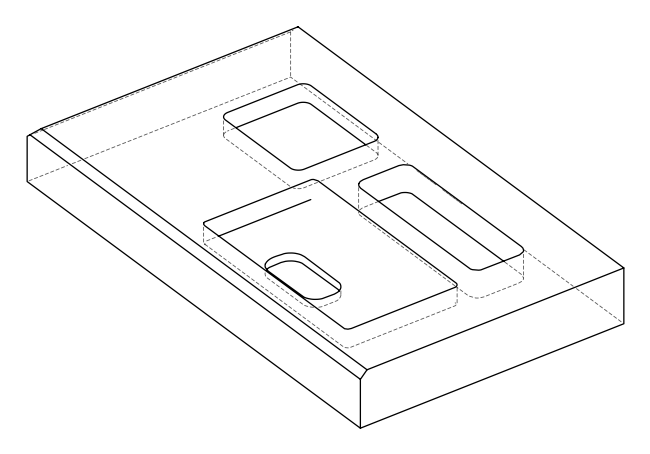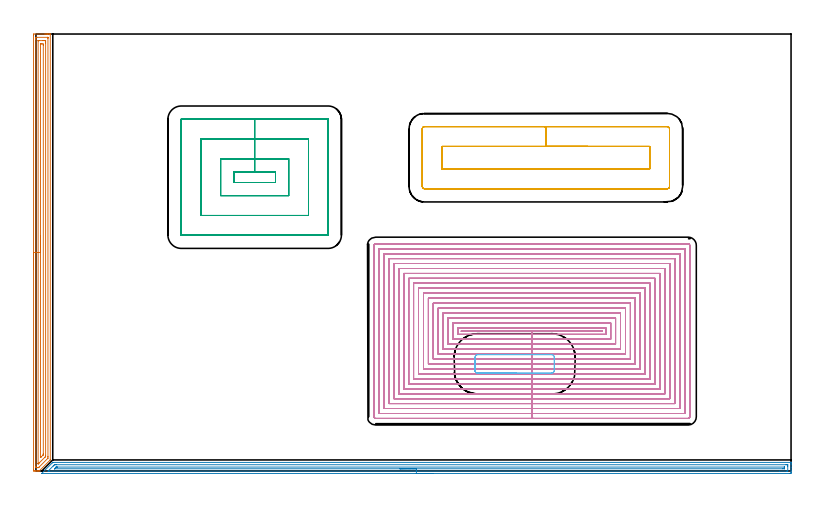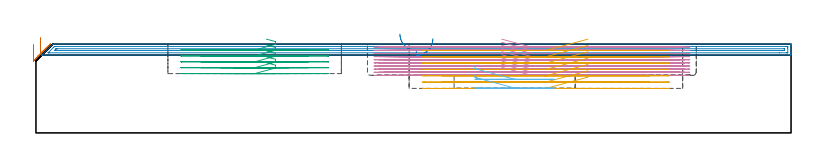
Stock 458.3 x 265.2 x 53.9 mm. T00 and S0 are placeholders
(PLAN: 6 operations, 4 tool changes, 184.8 min)
(1 AREA_MILL | FG_CHAMFER_SURFACE | UGT0205_001 | 8.64 min | 13796 mm3)
(2 AREA_MILL_1 | FG_CHAMFER_SURFACE_1 | UGT0205_001 | 11.02 min | 10107 mm3)
(3 MILL_RECTANGULAR_POCKET | POCKET_RECTANGULAR_STRAIGHT | UGT0201_008 | Follow Part, ap 4, ae 75% | 8.19 min | 161872 mm3)
(4 MILL_RECTANGULAR_POCKET_1 | POCKET_RECTANGULAR_STRAIGHT_1 | UGT0201_086 | Follow Part, ap 2, ae 75% | 146.12 min | 431372 mm3)
(5 MILL_RECTANGULAR_POCKET_2 | POCKET_RECTANGULAR_STRAIGHT_2 | UGT0201_008 | Follow Part, ap 4, ae 75% | 10.08 min | 237813 mm3)
(6 MILL_RECTANGULAR_POCKET_3 | POCKET_RECTANGULAR_STRAIGHT_3 | UGT0201_109 | Follow Part, ap 6.35, ae 75% | 0.73 min | 19384 mm3)
(TOOL UGT0205_001 | Chamfer Mill 20 x 3 x 45 deg. | D20 FL50 Z2)
(TOOL UGT0201_008 | End Mill 16 mm | D16 FL32 Z4)
(TOOL UGT0201_086 | End Mill 8 mm | D8 R2 FL19 Z4)
(TOOL UGT0201_109 | End Mill 25.4 mm | D25.4 FL25 Z2)
(OP 1 AREA_MILL)
G17 G21 G94 G90
T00 M6
G54
G17 G0 G90 X-1.5 Y122.6 S1061 M3
G43 Z63.9 H0
Z53.7
G94 G1 Y122.638 Z52.828 F250.
Y122.752 Z51.964
Y122.941 Z51.112
Y123.203 Z50.28
Y123.537 Z49.474
Y123.94 Z48.7
Y124.408 Z47.964
Y124.94 Z47.272
Y125.529 Z46.629
Y126.172 Z46.04
Y126.864 Z45.508
Y127.6 Z45.04
Y128.374 Z44.637
Y129.18 Z44.303
Y130.012 Z44.041
Y130.864 Z43.852
Y131.728 Z43.738
Y132.6 Z43.7
Y264.602
X-1.497 Y264.869 Z43.702
X-1.492 Y265.19 Z43.706
X-1.166 Y265.2 Z44.032
X5.388 Z50.582
X5.978 Z51.175
X6.282 Z51.479
X6.872 Z52.069
X7.177 Z52.372
X7.767 Z52.966
X8.272 Z53.471
X8.641 Y265.193 Z53.832
X8.697 Y265.19 Z53.888
X8.7 Y265.048 Z53.9
Y6.841
X8.697 Y6.705 Z53.889
X8.602 Y6.6 Z53.799
X2. Y0. Z47.198
X1.812 Z47.011
X1.773 Z46.973
X0.918 Z46.117
X0.632 Z45.832
X0.023 Z45.219
X-0.281 Z44.916
X-0.871 Z44.326
X-1.175 Z44.022
X-1.491 Y0.002 Z43.705
X-1.5 Y0.466 Z43.7
Y132.6
X-0.086 Z45.114
Y262.035
X-0.085 Y262.818 Z45.115
X-0.083 Y262.925 Z45.117
X-0.079 Y263.035 Z45.121
X-0.066 Y263.19 Z45.134
X0.023 Y263.192 Z45.223
X0.536 Y263.199 Z45.736
X7.177 Z52.377
X7.231 Y263.197 Z52.431
X7.264 Y263.194 Z52.464
X7.277 Y263.191 Z52.477
X7.279 Y263.144 Z52.479
X7.284 Y262.927 Z52.484
X7.285 Y262.818 Z52.485
X7.286 Y262.71 Z52.486
X7.285 Y8.625 Z52.485
Y8.517
X7.276 Y7.733 Z52.476
X7.228 Y7.681 Z52.428
X7.177 Y7.628 Z52.377
X1.872 Y2.322 Z47.072
X1.812 Y2.263 Z47.012
X1.552 Y2.014 Z46.752
X1.296 Y2.004 Z46.496
X0.918 Y2.002 Z46.118
X0.406 Y2. Z45.606
X0.023 Y2.001 Z45.223
X-0.031 Y2.003 Z45.169
X-0.064 Y2.006 Z45.136
X-0.077 Y2.009 Z45.123
X-0.079 Y2.056 Z45.121
X-0.084 Y2.273 Z45.116
X-0.085 Y2.382 Z45.115
X-0.086 Y2.49 Z45.114
Y132.6
X1.328 Z46.528
X1.329 Y261.035 Z46.529
X1.331 Y261.155 Z46.531
X1.333 Y261.183 Z46.533
X1.334 Y261.19 Z46.534
X1.37 Y261.193 Z46.57
X1.48 Y261.197 Z46.68
X1.646 Y261.2 Z46.846
X1.812 Z47.012
X4.328 Z49.528
X5.223 Z50.423
X5.388 Y261.198 Z50.588
X5.554 Y261.195 Z50.754
X5.865 Y261.185 Z51.065
X5.867 Y261.035 Z51.067
X5.87 Y260.554 Z51.07
X5.871 Y260.143 Z51.071
Y259.661
Y9.517
X5.869 Y9.037 Z51.069
X5.866 Y8.83 Z51.066
X5.865 Y8.783 Z51.065
X5.832 Y8.744 Z51.032
X5.723 Y8.625 Z50.923
X5.557 Y8.457 Z50.757
X5.388 Y8.287 Z50.588
X1.985 Y4.884 Z47.185
X1.812 Y4.711 Z47.012
X1.537 Y4.44 Z46.737
X1.384 Y4.292 Z46.584
X1.336 Y4.247 Z46.536
X1.333 Y4.324 Z46.533
X1.33 Y4.407 Z46.53
X1.329 Y4.466 Z46.529
X1.328 Y4.647 Z46.528
Y132.6
X2.743 Z47.943
Y259.107
X2.744 Y259.16 Z47.944
X2.747 Y259.186 Z47.947
X2.749 Y259.191 Z47.949
X2.761 Y259.196 Z47.961
X3.6 Y259.2 Z48.8
X3.651 Z48.851
X4.438 Y259.19 Z49.638
X4.456 Y258.396 Z49.656
X4.457 Y258.359 Z49.657
Y10.409
X4.455 Y9.981 Z49.655
X4.453 Y9.875 Z49.653
X4.45 Y9.825 Z49.65
X4.43 Y9.791 Z49.63
X4.328 Y9.683 Z49.528
X4.167 Y9.517 Z49.367
X3.185 Y8.534 Z48.385
X2.99 Y8.342 Z48.19
X2.794 Y8.151 Z47.994
X2.758 Y8.117 Z47.958
X2.75 Y8.245 Z47.95
X2.743 Y8.588 Z47.943
Y8.625
Y132.6
Y133.472 Z47.981
Y134.336 Z48.095
Y135.188 Z48.283
Y136.02 Z48.546
Y136.826 Z48.88
Y137.6 Z49.282
Y138.336 Z49.751
Y139.028 Z50.282
Y139.671 Z50.872
Y140.26 Z51.515
Y140.792 Z52.207
Y141.26 Z52.943
Y141.663 Z53.716
Y141.997 Z54.522
Y142.259 Z55.354
Y142.448 Z56.206
Y142.562 Z57.071
Y142.6 Z57.943
G0 Z63.9
M5
M2
(OP 2 AREA_MILL_1)
G17 G21 G94 G90
T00 M6
G54
G17 G0 G90 X240.9 Y-1.5 S1061 M3
G43 Z63.9 H0
Z57.2
G94 G1 X240.862 Z56.328 F250.
X240.748 Z55.464
X240.559 Z54.612
X240.297 Z53.78
X239.963 Z52.974
X239.56 Z52.2
X239.091 Z51.464
X238.56 Z50.772
X237.971 Z50.129
X237.328 Z49.54
X236.636 Z49.008
X235.9 Z48.54
X235.126 Z48.137
X234.32 Z47.803
X233.488 Z47.541
X232.636 Z47.352
X231.772 Z47.238
X230.9 Z47.2
X3.578
X3.512 Y-1.497 Z47.201
X3.522 Y-1.477 Z47.22
X9.915 Y4.915 Z53.615
X10.13 Y5.129 Z53.825
X10.205 Y5.197 Z53.889
X10.361 Y5.2 Z53.9
X458.135
X458.29 Y5.198 Z53.888
X458.297 Y5.09 Z53.783
X458.3 Y4.977 Z53.676
Y4.67 Z53.369
Y4.027 Z52.722
Y1.964 Z50.661
Y0.544 Z49.239
Y-0.052 Z48.644
Y-0.923 Z47.773
X458.296 Y-1.198 Z47.499
X458.29 Y-1.493 Z47.203
X457.996 Y-1.497 Z47.201
X457.689 Y-1.5 Z47.2
X230.9
Y-0.086 Z48.614
X8.038 Y-0.085 Z48.615
X7.683 Y-0.084 Z48.616
X7.431 Y-0.081 Z48.619
X7.39 Y-0.079 Z48.621
X7.405 Y-0.056 Z48.644
X7.45 Y-0.007 Z48.693
X7.683 Y0.233 Z48.933
X10.485 Y3.035 Z51.735
X10.608 Y3.156 Z51.856
X10.932 Y3.47 Z52.17
X11.254 Y3.779 Z52.479
X11.506 Y3.782 Z52.482
X12.147 Y3.785 Z52.485
X12.395 Y3.786 Z52.486
X455.258
X455.903 Y3.785 Z52.485
X456.154 Y3.783 Z52.483
X456.253 Y3.779 Z52.479
X456.291 Y3.774 Z52.474
X456.293 Y3.753 Z52.453
X456.298 Y3.642 Z52.342
X456.3 Y3.156 Z51.856
Y2.769 Z51.469
X456.299 Y0.158 Z48.858
X456.295 Y0.028 Z48.728
X456.29 Y-0.07 Z48.63
X456.225 Y-0.079 Z48.621
X455.903 Y-0.083 Z48.617
X455.655 Y-0.085 Z48.615
X451.265 Y-0.086 Z48.614
X230.9
Y1.328 Z50.028
X11.342 Y1.329 Z50.029
X11.269
X11.254 Y1.331 Z50.031
X11.25 Y1.334 Z50.034
X11.249 Y1.341 Z50.041
X11.254 Y1.354 Z50.054
X12.185 Y2.285 Z50.985
X12.235 Y2.334 Z51.034
X12.26 Y2.354 Z51.054
X12.271 Y2.361 Z51.061
X12.334 Y2.364 Z51.064
X12.687 Y2.37 Z51.07
X12.863 Y2.371 Z51.071
X12.952 Y2.372 Z51.072
X454.117 Y2.371 Z51.071
X454.205 Y2.369 Z51.069
X454.263 Y2.365 Z51.065
X454.291 Y2.361 Z51.061
X454.294 Y2.344 Z51.044
X454.297 Y2.285 Z50.985
X454.299 Y2.108 Z50.808
X454.29 Y1.415 Z50.115
X454.284 Y1.335 Z50.035
X454.203 Y1.331 Z50.031
X454.117 Y1.33 Z50.03
X453.313 Y1.328 Z50.028
X230.9
X230.028 Z50.066
X229.163 Z50.18
X228.312 Z50.369
X227.48 Z50.632
X226.674 Z50.965
X225.9 Z51.368
X225.164 Z51.837
X224.472 Z52.368
X223.829 Z52.957
X223.24 Z53.601
X222.708 Z54.293
X222.24 Z55.028
X221.837 Z55.802
X221.503 Z56.608
X221.241 Z57.44
X221.052 Z58.292
X220.938 Z59.157
X220.9 Z60.028
G0 Z63.9
M5
M2
(OP 3 MILL_RECTANGULAR_POCKET)
G17 G21 G94 G90
T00 M6
G54
G17 G0 G90 X139.893 Y175.1 S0 M3
G43 Z63.9 H0
Z56.9
G94 G1 X145.4 Z55.424 F250.
Y181.5 Z53.709
X132.75 Z50.32
X120.1 F500.
Y175.1
X145.4
Y181.5
X132.75
Y189.5
X112.1
Y167.1
X153.4
Y189.5
X132.75
Y201.5
X100.1
Y155.1
X165.4
Y201.5
X132.75
Y213.5
X88.2
X88.145 Y213.495
X88.105 Y213.455
X88.1 Y213.4
Y143.2
X88.105 Y143.145
X88.145 Y143.105
X88.2 Y143.1
X177.3
X177.355 Y143.105
X177.395 Y143.145
X177.4 Y143.2
Y213.4
X177.395 Y213.455
X177.355 Y213.495
X177.3 Y213.5
X132.75
X131.75
G0 X139.893 Y175.1 Z53.32
G1 X145.4 Z51.844 F250.
Y181.5 Z50.129
X132.75 Z46.74
X120.1 F500.
Y175.1
X145.4
Y181.5
X132.75
Y189.5
X112.1
Y167.1
X153.4
Y189.5
X132.75
Y201.5
X100.1
Y155.1
X165.4
Y201.5
X132.75
Y213.5
X88.2
X88.145 Y213.495
X88.105 Y213.455
X88.1 Y213.4
Y143.2
X88.105 Y143.145
X88.145 Y143.105
X88.2 Y143.1
X177.3
X177.355 Y143.105
X177.395 Y143.145
X177.4 Y143.2
Y213.4
X177.395 Y213.455
X177.355 Y213.495
X177.3 Y213.5
X132.75
X131.75
G0 X139.893 Y175.1 Z49.74
G1 X145.4 Z48.264 F250.
Y181.5 Z46.55
X132.75 Z43.16
X120.1 F500.
Y175.1
X145.4
Y181.5
X132.75
Y189.5
X112.1
Y167.1
X153.4
Y189.5
X132.75
Y201.5
X100.1
Y155.1
X165.4
Y201.5
X132.75
Y213.5
X88.2
X88.145 Y213.495
X88.105 Y213.455
X88.1 Y213.4
Y143.2
X88.105 Y143.145
X88.145 Y143.105
X88.2 Y143.1
X177.3
X177.355 Y143.105
X177.395 Y143.145
X177.4 Y143.2
Y213.4
X177.395 Y213.455
X177.355 Y213.495
X177.3 Y213.5
X132.75
X131.75
G0 X139.893 Y175.1 Z46.16
G1 X145.4 Z44.684 F250.
Y181.5 Z42.97
X132.75 Z39.58
X120.1 F500.
Y175.1
X145.4
Y181.5
X132.75
Y189.5
X112.1
Y167.1
X153.4
Y189.5
X132.75
Y201.5
X100.1
Y155.1
X165.4
Y201.5
X132.75
Y213.5
X88.2
X88.145 Y213.495
X88.105 Y213.455
X88.1 Y213.4
Y143.2
X88.105 Y143.145
X88.145 Y143.105
X88.2 Y143.1
X177.3
X177.355 Y143.105
X177.395 Y143.145
X177.4 Y143.2
Y213.4
X177.395 Y213.455
X177.355 Y213.495
X177.3 Y213.5
X132.75
X131.75
G0 X139.893 Y175.1 Z42.58
G1 X145.4 Z41.104 F250.
Y181.5 Z39.39
X132.75 Z36.
X120.1 F500.
Y175.1
X145.4
Y181.5
X132.75
Y189.5
X112.1
Y167.1
X153.4
Y189.5
X132.75
Y201.5
X100.1
Y155.1
X165.4
Y201.5
X132.75
Y213.5
X88.2
X88.145 Y213.495
X88.105 Y213.455
X88.1 Y213.4
Y143.2
X88.105 Y143.145
X88.145 Y143.105
X88.2 Y143.1
X177.3
X177.355 Y143.105
X177.395 Y143.145
X177.4 Y143.2
Y213.4
X177.395 Y213.455
X177.355 Y213.495
X177.3 Y213.5
X132.75
X131.75
G0 Z63.9
M5
M2
(OP 4 MILL_RECTANGULAR_POCKET_1)
G17 G21 G94 G90
T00 M6
G54
G17 G0 G90 X282.713 Y84.88 S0 M3
G43 Z63.9 H0
Z56.9
G94 G1 X301. Z52. F250.
X343.82 F500.
Y84.92
X258.18
Y84.88
X301.
Y82.9
X345.8
Y86.9
X256.2
Y82.9
X301.
Y79.9
X348.8
Y89.9
X253.2
Y79.9
X301.
Y76.9
X351.8
Y92.9
X250.2
Y76.9
X301.
Y73.9
X354.8
Y95.9
X247.2
Y73.9
X301.
Y70.9
X357.8
Y98.9
X244.2
Y70.9
X301.
Y67.9
X360.8
Y101.9
X241.2
Y67.9
X301.
Y64.9
X363.8
Y104.9
X238.2
Y64.9
X301.
Y61.9
X366.8
Y107.9
X235.2
Y61.9
X301.
Y58.9
X369.8
Y110.9
X232.2
Y58.9
X301.
Y55.9
X372.8
Y113.9
X229.2
Y55.9
X301.
Y52.9
X375.8
Y116.9
X226.2
Y52.9
X301.
Y49.9
X378.8
Y119.9
X223.2
Y49.9
X301.
Y46.9
X381.8
Y122.9
X220.2
Y46.9
X301.
Y43.9
X384.8
Y125.9
X217.2
Y43.9
X301.
Y40.9
X387.8
Y128.9
X214.2
Y40.9
X301.
Y37.9
X390.8
Y131.9
X211.2
Y37.9
X301.
Y34.9
X393.8
Y134.9
X208.2
Y34.9
X301.
Y31.9
X395.9
G3 X396.8 Y32.8 R0.9
G1 Y137.
G3 X395.9 Y137.9 R0.9
G1 X206.1
G3 X205.2 Y137. R0.9
G1 Y32.8
G3 X206.1 Y31.9 R0.9
G1 X301.
X302.
G0 X282.713 Y84.88 Z55.
G1 X301. Z50.1 F250.
X343.82 F500.
Y84.92
X258.18
Y84.88
X301.
Y82.9
X345.8
Y86.9
X256.2
Y82.9
X301.
Y79.9
X348.8
Y89.9
X253.2
Y79.9
X301.
Y76.9
X351.8
Y92.9
X250.2
Y76.9
X301.
Y73.9
X354.8
Y95.9
X247.2
Y73.9
X301.
Y70.9
X357.8
Y98.9
X244.2
Y70.9
X301.
Y67.9
X360.8
Y101.9
X241.2
Y67.9
X301.
Y64.9
X363.8
Y104.9
X238.2
Y64.9
X301.
Y61.9
X366.8
Y107.9
X235.2
Y61.9
X301.
Y58.9
X369.8
Y110.9
X232.2
Y58.9
X301.
Y55.9
X372.8
Y113.9
X229.2
Y55.9
X301.
Y52.9
X375.8
Y116.9
X226.2
Y52.9
X301.
Y49.9
X378.8
Y119.9
X223.2
Y49.9
X301.
Y46.9
X381.8
Y122.9
X220.2
Y46.9
X301.
Y43.9
X384.8
Y125.9
X217.2
Y43.9
X301.
Y40.9
X387.8
Y128.9
X214.2
Y40.9
X301.
Y37.9
X390.8
Y131.9
X211.2
Y37.9
X301.
Y34.9
X393.8
Y134.9
X208.2
Y34.9
X301.
Y31.9
X395.9
G3 X396.8 Y32.8 R0.9
G1 Y137.
G3 X395.9 Y137.9 R0.9
G1 X206.1
G3 X205.2 Y137. R0.9
G1 Y32.8
G3 X206.1 Y31.9 R0.9
G1 X301.
X302.
G0 X282.713 Y84.88 Z53.1
G1 X301. Z48.2 F250.
X343.82 F500.
Y84.92
X258.18
Y84.88
X301.
Y82.9
X345.8
Y86.9
X256.2
Y82.9
X301.
Y79.9
X348.8
Y89.9
X253.2
Y79.9
X301.
Y76.9
X351.8
Y92.9
X250.2
Y76.9
X301.
Y73.9
X354.8
Y95.9
X247.2
Y73.9
X301.
Y70.9
X357.8
Y98.9
X244.2
Y70.9
X301.
Y67.9
X360.8
Y101.9
X241.2
Y67.9
X301.
Y64.9
X363.8
Y104.9
X238.2
Y64.9
X301.
Y61.9
X366.8
Y107.9
X235.2
Y61.9
X301.
Y58.9
X369.8
Y110.9
X232.2
Y58.9
X301.
Y55.9
X372.8
Y113.9
X229.2
Y55.9
X301.
Y52.9
X375.8
Y116.9
X226.2
Y52.9
X301.
Y49.9
X378.8
Y119.9
X223.2
Y49.9
X301.
Y46.9
X381.8
Y122.9
X220.2
Y46.9
X301.
Y43.9
X384.8
Y125.9
X217.2
Y43.9
X301.
Y40.9
X387.8
Y128.9
X214.2
Y40.9
X301.
Y37.9
X390.8
Y131.9
X211.2
Y37.9
X301.
Y34.9
X393.8
Y134.9
X208.2
Y34.9
X301.
Y31.9
X395.9
G3 X396.8 Y32.8 R0.9
G1 Y137.
G3 X395.9 Y137.9 R0.9
G1 X206.1
G3 X205.2 Y137. R0.9
G1 Y32.8
G3 X206.1 Y31.9 R0.9
G1 X301.
X302.
G0 X282.713 Y84.88 Z51.2
G1 X301. Z46.3 F250.
X343.82 F500.
Y84.92
X258.18
Y84.88
X301.
Y82.9
X345.8
Y86.9
X256.2
Y82.9
X301.
Y79.9
X348.8
Y89.9
X253.2
Y79.9
X301.
Y76.9
X351.8
Y92.9
X250.2
Y76.9
X301.
Y73.9
X354.8
Y95.9
X247.2
Y73.9
X301.
Y70.9
X357.8
Y98.9
X244.2
Y70.9
X301.
Y67.9
X360.8
Y101.9
X241.2
Y67.9
X301.
Y64.9
X363.8
Y104.9
X238.2
Y64.9
X301.
Y61.9
X366.8
Y107.9
X235.2
Y61.9
X301.
Y58.9
X369.8
Y110.9
X232.2
Y58.9
X301.
Y55.9
X372.8
Y113.9
X229.2
Y55.9
X301.
Y52.9
X375.8
Y116.9
X226.2
Y52.9
X301.
Y49.9
X378.8
Y119.9
X223.2
Y49.9
X301.
Y46.9
X381.8
Y122.9
X220.2
Y46.9
X301.
Y43.9
X384.8
Y125.9
X217.2
Y43.9
X301.
Y40.9
X387.8
Y128.9
X214.2
Y40.9
X301.
Y37.9
X390.8
Y131.9
X211.2
Y37.9
X301.
Y34.9
X393.8
Y134.9
X208.2
Y34.9
X301.
Y31.9
X395.9
G3 X396.8 Y32.8 R0.9
G1 Y137.
G3 X395.9 Y137.9 R0.9
G1 X206.1
G3 X205.2 Y137. R0.9
G1 Y32.8
G3 X206.1 Y31.9 R0.9
G1 X301.
X302.
G0 X282.713 Y84.88 Z49.3
G1 X301. Z44.4 F250.
X343.82 F500.
Y84.92
X258.18
Y84.88
X301.
Y82.9
X345.8
Y86.9
X256.2
Y82.9
X301.
Y79.9
X348.8
Y89.9
X253.2
Y79.9
X301.
Y76.9
X351.8
Y92.9
X250.2
Y76.9
X301.
Y73.9
X354.8
Y95.9
X247.2
Y73.9
X301.
Y70.9
X357.8
Y98.9
X244.2
Y70.9
X301.
Y67.9
X360.8
Y101.9
X241.2
Y67.9
X301.
Y64.9
X363.8
Y104.9
X238.2
Y64.9
X301.
Y61.9
X366.8
Y107.9
X235.2
Y61.9
X301.
Y58.9
X369.8
Y110.9
X232.2
Y58.9
X301.
Y55.9
X372.8
Y113.9
X229.2
Y55.9
X301.
Y52.9
X375.8
Y116.9
X226.2
Y52.9
X301.
Y49.9
X378.8
Y119.9
X223.2
Y49.9
X301.
Y46.9
X381.8
Y122.9
X220.2
Y46.9
X301.
Y43.9
X384.8
Y125.9
X217.2
Y43.9
X301.
Y40.9
X387.8
Y128.9
X214.2
Y40.9
X301.
Y37.9
X390.8
Y131.9
X211.2
Y37.9
X301.
Y34.9
X393.8
Y134.9
X208.2
Y34.9
X301.
Y31.9
X395.9
G3 X396.8 Y32.8 R0.9
G1 Y137.
G3 X395.9 Y137.9 R0.9
G1 X206.1
G3 X205.2 Y137. R0.9
G1 Y32.8
G3 X206.1 Y31.9 R0.9
G1 X301.
X302.
G0 X282.713 Y84.88 Z47.4
G1 X301. Z42.5 F250.
X343.82 F500.
Y84.92
X258.18
Y84.88
X301.
Y82.9
X345.8
Y86.9
X256.2
Y82.9
X301.
Y79.9
X348.8
Y89.9
X253.2
Y79.9
X301.
Y76.9
X351.8
Y92.9
X250.2
Y76.9
X301.
Y73.9
X354.8
Y95.9
X247.2
Y73.9
X301.
Y70.9
X357.8
Y98.9
X244.2
Y70.9
X301.
Y67.9
X360.8
Y101.9
X241.2
Y67.9
X301.
Y64.9
X363.8
Y104.9
X238.2
Y64.9
X301.
Y61.9
X366.8
Y107.9
X235.2
Y61.9
X301.
Y58.9
X369.8
Y110.9
X232.2
Y58.9
X301.
Y55.9
X372.8
Y113.9
X229.2
Y55.9
X301.
Y52.9
X375.8
Y116.9
X226.2
Y52.9
X301.
Y49.9
X378.8
Y119.9
X223.2
Y49.9
X301.
Y46.9
X381.8
Y122.9
X220.2
Y46.9
X301.
Y43.9
X384.8
Y125.9
X217.2
Y43.9
X301.
Y40.9
X387.8
Y128.9
X214.2
Y40.9
X301.
Y37.9
X390.8
Y131.9
X211.2
Y37.9
X301.
Y34.9
X393.8
Y134.9
X208.2
Y34.9
X301.
Y31.9
X395.9
G3 X396.8 Y32.8 R0.9
G1 Y137.
G3 X395.9 Y137.9 R0.9
G1 X206.1
G3 X205.2 Y137. R0.9
G1 Y32.8
G3 X206.1 Y31.9 R0.9
G1 X301.
X302.
G0 X282.713 Y84.88 Z45.5
G1 X301. Z40.6 F250.
X343.82 F500.
Y84.92
X258.18
Y84.88
X301.
Y82.9
X345.8
Y86.9
X256.2
Y82.9
X301.
Y79.9
X348.8
Y89.9
X253.2
Y79.9
X301.
Y76.9
X351.8
Y92.9
X250.2
Y76.9
X301.
Y73.9
X354.8
Y95.9
X247.2
Y73.9
X301.
Y70.9
X357.8
Y98.9
X244.2
Y70.9
X301.
Y67.9
X360.8
Y101.9
X241.2
Y67.9
X301.
Y64.9
X363.8
Y104.9
X238.2
Y64.9
X301.
Y61.9
X366.8
Y107.9
X235.2
Y61.9
X301.
Y58.9
X369.8
Y110.9
X232.2
Y58.9
X301.
Y55.9
X372.8
Y113.9
X229.2
Y55.9
X301.
Y52.9
X375.8
Y116.9
X226.2
Y52.9
X301.
Y49.9
X378.8
Y119.9
X223.2
Y49.9
X301.
Y46.9
X381.8
Y122.9
X220.2
Y46.9
X301.
Y43.9
X384.8
Y125.9
X217.2
Y43.9
X301.
Y40.9
X387.8
Y128.9
X214.2
Y40.9
X301.
Y37.9
X390.8
Y131.9
X211.2
Y37.9
X301.
Y34.9
X393.8
Y134.9
X208.2
Y34.9
X301.
Y31.9
X395.9
G3 X396.8 Y32.8 R0.9
G1 Y137.
G3 X395.9 Y137.9 R0.9
G1 X206.1
G3 X205.2 Y137. R0.9
G1 Y32.8
G3 X206.1 Y31.9 R0.9
G1 X301.
X302.
G0 X282.713 Y84.88 Z43.6
G1 X301. Z38.7 F250.
X343.82 F500.
Y84.92
X258.18
Y84.88
X301.
Y82.9
X345.8
Y86.9
X256.2
Y82.9
X301.
Y79.9
X348.8
Y89.9
X253.2
Y79.9
X301.
Y76.9
X351.8
Y92.9
X250.2
Y76.9
X301.
Y73.9
X354.8
Y95.9
X247.2
Y73.9
X301.
Y70.9
X357.8
Y98.9
X244.2
Y70.9
X301.
Y67.9
X360.8
Y101.9
X241.2
Y67.9
X301.
Y64.9
X363.8
Y104.9
X238.2
Y64.9
X301.
Y61.9
X366.8
Y107.9
X235.2
Y61.9
X301.
Y58.9
X369.8
Y110.9
X232.2
Y58.9
X301.
Y55.9
X372.8
Y113.9
X229.2
Y55.9
X301.
Y52.9
X375.8
Y116.9
X226.2
Y52.9
X301.
Y49.9
X378.8
Y119.9
X223.2
Y49.9
X301.
Y46.9
X381.8
Y122.9
X220.2
Y46.9
X301.
Y43.9
X384.8
Y125.9
X217.2
Y43.9
X301.
Y40.9
X387.8
Y128.9
X214.2
Y40.9
X301.
Y37.9
X390.8
Y131.9
X211.2
Y37.9
X301.
Y34.9
X393.8
Y134.9
X208.2
Y34.9
X301.
Y31.9
X395.9
G3 X396.8 Y32.8 R0.9
G1 Y137.
G3 X395.9 Y137.9 R0.9
G1 X206.1
G3 X205.2 Y137. R0.9
G1 Y32.8
G3 X206.1 Y31.9 R0.9
G1 X301.
X302.
G0 X282.713 Y84.88 Z41.7
G1 X301. Z36.8 F250.
X343.82 F500.
Y84.92
X258.18
Y84.88
X301.
Y82.9
X345.8
Y86.9
X256.2
Y82.9
X301.
Y79.9
X348.8
Y89.9
X253.2
Y79.9
X301.
Y76.9
X351.8
Y92.9
X250.2
Y76.9
X301.
Y73.9
X354.8
Y95.9
X247.2
Y73.9
X301.
Y70.9
X357.8
Y98.9
X244.2
Y70.9
X301.
Y67.9
X360.8
Y101.9
X241.2
Y67.9
X301.
Y64.9
X363.8
Y104.9
X238.2
Y64.9
X301.
Y61.9
X366.8
Y107.9
X235.2
Y61.9
X301.
Y58.9
X369.8
Y110.9
X232.2
Y58.9
X301.
Y55.9
X372.8
Y113.9
X229.2
Y55.9
X301.
Y52.9
X375.8
Y116.9
X226.2
Y52.9
X301.
Y49.9
X378.8
Y119.9
X223.2
Y49.9
X301.
Y46.9
X381.8
Y122.9
X220.2
Y46.9
X301.
Y43.9
X384.8
Y125.9
X217.2
Y43.9
X301.
Y40.9
X387.8
Y128.9
X214.2
Y40.9
X301.
Y37.9
X390.8
Y131.9
X211.2
Y37.9
X301.
Y34.9
X393.8
Y134.9
X208.2
Y34.9
X301.
Y31.9
X395.9
G3 X396.8 Y32.8 R0.9
G1 Y137.
G3 X395.9 Y137.9 R0.9
G1 X206.1
G3 X205.2 Y137. R0.9
G1 Y32.8
G3 X206.1 Y31.9 R0.9
G1 X301.
X302.
G0 X282.713 Y84.88 Z39.8
G1 X301. Z34.9 F250.
X343.82 F500.
Y84.92
X258.18
Y84.88
X301.
Y82.9
X345.8
Y86.9
X256.2
Y82.9
X301.
Y79.9
X348.8
Y89.9
X253.2
Y79.9
X301.
Y76.9
X351.8
Y92.9
X250.2
Y76.9
X301.
Y73.9
X354.8
Y95.9
X247.2
Y73.9
X301.
Y70.9
X357.8
Y98.9
X244.2
Y70.9
X301.
Y67.9
X360.8
Y101.9
X241.2
Y67.9
X301.
Y64.9
X363.8
Y104.9
X238.2
Y64.9
X301.
Y61.9
X366.8
Y107.9
X235.2
Y61.9
X301.
Y58.9
X369.8
Y110.9
X232.2
Y58.9
X301.
Y55.9
X372.8
Y113.9
X229.2
Y55.9
X301.
Y52.9
X375.8
Y116.9
X226.2
Y52.9
X301.
Y49.9
X378.8
Y119.9
X223.2
Y49.9
X301.
Y46.9
X381.8
Y122.9
X220.2
Y46.9
X301.
Y43.9
X384.8
Y125.9
X217.2
Y43.9
X301.
Y40.9
X387.8
Y128.9
X214.2
Y40.9
X301.
Y37.9
X390.8
Y131.9
X211.2
Y37.9
X301.
Y34.9
X393.8
Y134.9
X208.2
Y34.9
X301.
Y31.9
X395.9
G3 X396.8 Y32.8 R0.9
G1 Y137.
G3 X395.9 Y137.9 R0.9
G1 X206.1
G3 X205.2 Y137. R0.9
G1 Y32.8
G3 X206.1 Y31.9 R0.9
G1 X301.
X302.
G0 Z63.9
M5
M2
(OP 5 MILL_RECTANGULAR_POCKET_2)
G17 G21 G94 G90
T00 M6
G54
G17 G0 G90 X335.038 Y197. S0 M3
G43 Z63.9 H0
Z56.9
G94 G1 X309.5 Z50.057 F250.
X246.5 F500.
Y183.3
X372.5
Y197.
X309.5
Y209.
X235.8
G3 X234.5 Y207.7 R1.3
G1 Y172.6
G3 X235.8 Y171.3 R1.3
G1 X383.2
G3 X384.5 Y172.6 R1.3
G1 Y207.7
G3 X383.2 Y209. R1.3
G1 X309.5
X308.5
G0 X335.038 Y197. Z53.057
G1 X309.5 Z46.214 F250.
X246.5 F500.
Y183.3
X372.5
Y197.
X309.5
Y209.
X235.8
G3 X234.5 Y207.7 R1.3
G1 Y172.6
G3 X235.8 Y171.3 R1.3
G1 X383.2
G3 X384.5 Y172.6 R1.3
G1 Y207.7
G3 X383.2 Y209. R1.3
G1 X309.5
X308.5
G0 X335.038 Y197. Z49.214
G1 X309.5 Z42.371 F250.
X246.5 F500.
Y183.3
X372.5
Y197.
X309.5
Y209.
X235.8
G3 X234.5 Y207.7 R1.3
G1 Y172.6
G3 X235.8 Y171.3 R1.3
G1 X383.2
G3 X384.5 Y172.6 R1.3
G1 Y207.7
G3 X383.2 Y209. R1.3
G1 X309.5
X308.5
G0 X335.038 Y197. Z45.371
G1 X309.5 Z38.529 F250.
X246.5 F500.
Y183.3
X372.5
Y197.
X309.5
Y209.
X235.8
G3 X234.5 Y207.7 R1.3
G1 Y172.6
G3 X235.8 Y171.3 R1.3
G1 X383.2
G3 X384.5 Y172.6 R1.3
G1 Y207.7
G3 X383.2 Y209. R1.3
G1 X309.5
X308.5
G0 X335.038 Y197. Z41.529
G1 X309.5 Z34.686 F250.
X246.5 F500.
Y183.3
X372.5
Y197.
X309.5
Y209.
X235.8
G3 X234.5 Y207.7 R1.3
G1 Y172.6
G3 X235.8 Y171.3 R1.3
G1 X383.2
G3 X384.5 Y172.6 R1.3
G1 Y207.7
G3 X383.2 Y209. R1.3
G1 X309.5
X308.5
G0 X335.038 Y197. Z37.686
G1 X309.5 Z30.843 F250.
X246.5 F500.
Y183.3
X372.5
Y197.
X309.5
Y209.
X235.8
G3 X234.5 Y207.7 R1.3
G1 Y172.6
G3 X235.8 Y171.3 R1.3
G1 X383.2
G3 X384.5 Y172.6 R1.3
G1 Y207.7
G3 X383.2 Y209. R1.3
G1 X309.5
X308.5
G0 X335.038 Y197. Z33.843
G1 X309.5 Z27. F250.
X246.5 F500.
Y183.3
X372.5
Y197.
X309.5
Y209.
X235.8
G3 X234.5 Y207.7 R1.3
G1 Y172.6
G3 X235.8 Y171.3 R1.3
G1 X383.2
G3 X384.5 Y172.6 R1.3
G1 Y207.7
G3 X383.2 Y209. R1.3
G1 X309.5
X308.5
G0 Z63.9
M5
M2
(OP 6 MILL_RECTANGULAR_POCKET_3)
G17 G21 G94 G90
T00 M6
G54
G17 G0 G90 X266.5 Y67.158 S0 M3
G43 Z63.9 H0
Z40.88
G94 G1 Y61. Z39.23 F250.
Y60.873 Z39.196
X266.558 Y60.555 Z39.109
X266.678 Y60.255 Z39.023
X266.857 Y59.985 Z38.936
X267.085 Y59.757 Z38.849
X267.355 Y59.578 Z38.763
X267.655 Y59.458 Z38.676
X267.973 Y59.4 Z38.589
X268.1 Z38.555
X290.55 Z32.54
X313. F500.
G3 X314.6 Y61. R1.6
G1 Y69.
G3 X313. Y70.6 R1.6
G1 X268.1
G3 X266.5 Y69. R1.6
G1 Y61.
G3 X268.1 Y59.4 R1.6
G1 X290.55
X291.55
G0 X266.5 Y67.158 Z35.54
G1 Y61. Z33.89 F250.
Y60.873 Z33.856
X266.558 Y60.555 Z33.769
X266.678 Y60.255 Z33.683
X266.857 Y59.985 Z33.596
X267.085 Y59.757 Z33.509
X267.355 Y59.578 Z33.423
X267.655 Y59.458 Z33.336
X267.973 Y59.4 Z33.249
X268.1 Z33.215
X290.55 Z27.2
X313. F500.
G3 X314.6 Y61. R1.6
G1 Y69.
G3 X313. Y70.6 R1.6
G1 X268.1
G3 X266.5 Y69. R1.6
G1 Y61.
G3 X268.1 Y59.4 R1.6
G1 X290.55
X291.55
G0 Z63.9
M5
M2
